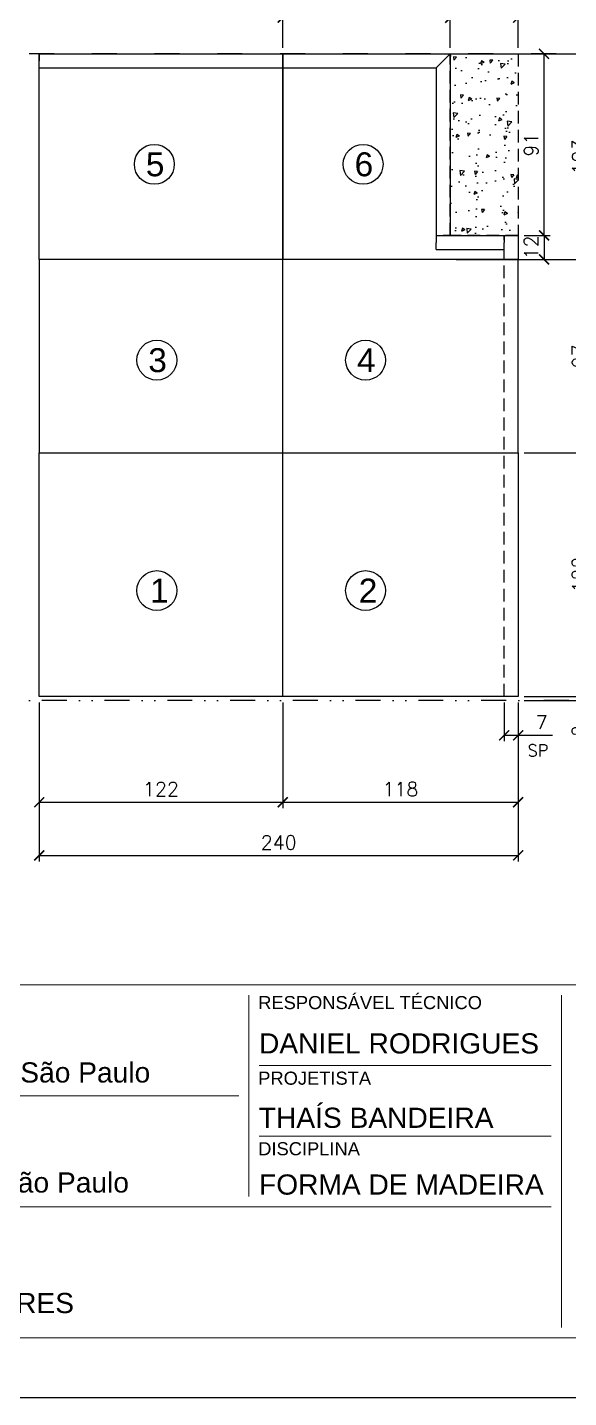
# Model space of a CAD drawing. Extents: x -23436 to 4767, y -4131 to 9755.
# Drawn here: x -20001 to -19730, y -518 to 169 of the extents above; entities that cross this region are included whole.
import ezdxf
from ezdxf.enums import TextEntityAlignment as Align

# ---------------------------------------------------------------- set-up
doc = ezdxf.new("R2010")
doc.units = 0
doc.header["$PDMODE"] = 2
doc.header["$PDSIZE"] = 10
doc.linetypes.add('DIVIDE2', pattern=[0.625, 0.25, -0.125, 0, -0.125, 0, -0.125])
doc.linetypes.add('HIDDEN', pattern=[9.525, 6.35, -3.175])
doc.layers.get('0').update_dxf_attribs({"lineweight": 13})
doc.layers.get('Defpoints').update_dxf_attribs({"lineweight": 13})
for name, color, linetype, lineweight in [('A-GENM', 7, 'Continuous', 18), ('FOLHA MB', 7, 'Continuous', 13), ('Texto Seção', 7, 'Continuous', 15)]:
    doc.layers.add(name, color=color, linetype=linetype, lineweight=lineweight)
for name, color, linetype in [('Concreto', 250, 'HIDDEN'), ('Cota', 4, 'Continuous'), ('MB Logo', 254, 'Continuous'), ('Nível', 160, 'Continuous'), ('Painéis', 30, 'Continuous'), ('Romaneio', 10, 'Continuous'), ('Sarr 7x7', 104, 'Continuous'), ('Sarrafo de Pressão', 42, 'HIDDEN'), ('Texto Nível', 251, 'Continuous')]:
    doc.layers.add(name, color=color, linetype=linetype)
doc.layers.add('Laje_Perimetro', color=7, linetype='Continuous', plot=False)
doc.styles.add('ARIAL', font='arial.ttf', dxfattribs={"oblique": 15, "height": 25})
doc.styles.add('MB_C01', font='arial.ttf', dxfattribs={"height": 1.3})
doc.styles.add('MB_C02', font='arial.ttf', dxfattribs={"height": 2})
doc.styles.add('ROMANS', font='romans.shx')
doc.dimstyles.new('Cota Paínel', dxfattribs={"dimtxt": 7, "dimasz": 5, "dimexe": 3, "dimexo": 3, "dimgap": 3, "dimtad": 1, "dimdec": 1, "dimzin": 12, "dimdsep": 46, "dimtxsty": 'ROMANS', "dimblk": 'ARCHTICK', "dimcen": 0, "dimclrd": 4, "dimclre": 4, "dimclrt": 1, "dimadec": 1, "dimazin": 3, "dimtfac": 1, "dimtdec": 1, "dimtmove": 0, "dimatfit": 3, "dimldrblk": 'OBLIQUE', "dimfxl": 0, "dimtolj": 1, "dimtzin": 12, "dimarcsym": 0})
doc.dimstyles.new('PAINEL', dxfattribs={"dimtxt": 7, "dimasz": 5, "dimexe": 3, "dimexo": 3, "dimgap": 3, "dimtad": 1, "dimdec": 1, "dimzin": 12, "dimdsep": 46, "dimtxsty": 'ROMANS', "dimblk": 'ARCHTICK', "dimcen": 0, "dimclrd": 4, "dimclre": 4, "dimclrt": 1, "dimadec": 1, "dimazin": 3, "dimtfac": 1, "dimtdec": 1, "dimtmove": 0, "dimatfit": 3, "dimldrblk": 'OBLIQUE', "dimfxl": 0, "dimtolj": 1, "dimtzin": 12, "dimarcsym": 0})

# ---------------------------------------------------------------- blocks, each defined once
blk = doc.blocks.new('A$C169d8357')
at = {"layer": 'FOLHA MB', "color": 1}
for p, q in [((1109.82, 356.72), (70, 356.72)), ((786.55, 351.67), (786.55, 250.65)), ((943.14, 351.67), (943.14, 184.99)), ((938.09, 316.32), (791.61, 316.32)), ((781.5, 301.16), (450.7, 301.16)), ((938.09, 280.96), (791.61, 280.96)), ((938.09, 245.6), (450.7, 245.6))]:
    blk.add_line(p, q, dxfattribs=at)
for points in [[(0, 1199.94), (0, 149.94), (1485.02, 149.94), (1485.02, 1199.94)], [(70, 1169.94), (70, 179.94), (1455.02, 179.94), (1455.02, 1169.94)]]:
    blk.add_lwpolyline(points, close=True, dxfattribs=at)
at = {"layer": 'FOLHA MB', "color": 6}
for s, height, style, p in [('RESPONSÁVEL TÉCNICO', 6.5663, 'MB_C01', (791.21, 344.6)), ('Rua Hungria, 620-10ºAndar SP /  São Paulo', 10.102, 'MB_C02', (459.73, 307.83)), ('PROJETISTA', 6.566, 'MB_C01', (791.21, 306.72)), ('DISCIPLINA', 6.566, 'MB_C01', (791.21, 271.36)), ('Rua Iperoig, 180-perdizes-SP /  São Paulo', 10.102, 'MB_C02', (459.73, 252.69)), ('PROJETO EXECUTIVO DE PILARES', 10.102, 'MB_C02', (459.73, 192.28))]:
    blk.add_text(s, height=height, dxfattribs=dict(at, style=style)).set_placement(p)
at = {"layer": 'FOLHA MB', "color": 5, "style": 'MB_C02'}
for s, p in [('DANIEL RODRIGUES', (791.61, 322.38)), ('THAÍS BANDEIRA', (791.51, 285.11)), ('FORMA DE MADEIRA', (791.61, 251.66))]:
    blk.add_text(s, height=10.102, dxfattribs=at).set_placement(p)
blk = doc.blocks.new('_ArchTick')
at = {"color": 0, "linetype": 'ByBlock', "const_width": 0.15}
blk.add_lwpolyline([(-0.5, -0.5), (0.5, 0.5)], dxfattribs=at)
blk = doc.blocks.new('*D681')
at = {"layer": 'Cota', "color": 4, "lineweight": -2, "transparency": 16777216}
for p, q in [((-19761.93, -169.38), (-19761.93, -188.86)), ((-19754.93, -169.38), (-19754.93, -188.86)), ((-19761.93, -185.86), (-19754.93, -185.86)), ((-19754.93, -185.86), (-19737.77, -185.86))]:
    blk.add_line(p, q, dxfattribs=at)
at = {"layer": 'Defpoints', "color": 0, "transparency": 16777216}
for p in [(-19761.93, -166.38), (-19754.93, -166.38), (-19754.93, -185.86)]:
    blk.add_point(p, dxfattribs=at)
at = {"layer": 'Cota', "color": 4, "lineweight": -2, "transparency": 16777216, "xscale": 5, "yscale": 5, "zscale": 5, "rotation": 180}
blk.add_blockref('_ArchTick', (-19761.93, -185.86), dxfattribs=at)
at = {"layer": 'Cota', "color": 4, "lineweight": -2, "transparency": 16777216, "xscale": 5, "yscale": 5, "zscale": 5}
blk.add_blockref('_ArchTick', (-19754.93, -185.86), dxfattribs=at)
at = {"layer": 'Cota', "color": 1, "transparency": 16777216, "insert": (-19743.1, -179.36), "char_height": 7, "attachment_point": 5, "style": 'ROMANS'}
blk.add_mtext('\\A1;7', dxfattribs=at)
blk = doc.blocks.new('_OBLIQUE')
at = {"color": 0, "linetype": 'ByBlock', "lineweight": -2}
for p, q in [((0, 0), (-1, 0)), ((-0.5, -0.5), (0.5, 0.5))]:
    blk.add_line(p, q, dxfattribs=at)
blk = doc.blocks.new('*D682')
at = {"layer": 'Cota', "color": 4, "lineweight": -2, "transparency": 16777216}
for p, q in [((-19751.93, -44.38), (-19714.88, -44.38)), ((-19717.88, -44.38), (-19717.88, -166.38)), ((-19751.93, -166.38), (-19714.88, -166.38))]:
    blk.add_line(p, q, dxfattribs=at)
at = {"layer": 'Defpoints', "color": 0, "transparency": 16777216}
for p in [(-19754.93, -44.38), (-19754.93, -166.38), (-19717.88, -166.38)]:
    blk.add_point(p, dxfattribs=at)
at = {"layer": 'Cota', "color": 4, "lineweight": -2, "transparency": 16777216, "xscale": 5, "yscale": 5, "zscale": 5}
for p, rotation in [((-19717.88, -44.38), 90), ((-19717.88, -166.38), 270)]:
    blk.add_blockref('_ArchTick', p, dxfattribs=dict(at, rotation=rotation))
at = {"layer": 'Cota', "color": 1, "transparency": 16777216, "insert": (-19724.38, -105.38), "char_height": 7, "attachment_point": 5, "rotation": 90, "style": 'ROMANS'}
blk.add_mtext('\\A1;122', dxfattribs=at)
blk = doc.blocks.new('*D683')
at = {"layer": 'Cota', "color": 4, "lineweight": -2, "transparency": 16777216}
for p, q in [((-19785.93, 52.62), (-19714.88, 52.62)), ((-19717.88, 52.62), (-19717.88, -44.38)), ((-19751.93, -44.38), (-19714.88, -44.38))]:
    blk.add_line(p, q, dxfattribs=at)
at = {"layer": 'Defpoints', "color": 0, "transparency": 16777216}
for p in [(-19788.93, 52.62), (-19754.93, -44.38), (-19717.88, -44.38)]:
    blk.add_point(p, dxfattribs=at)
at = {"layer": 'Cota', "color": 4, "lineweight": -2, "transparency": 16777216, "xscale": 5, "yscale": 5, "zscale": 5}
for p, rotation in [((-19717.88, 52.62), 90), ((-19717.88, -44.38), 270)]:
    blk.add_blockref('_ArchTick', p, dxfattribs=dict(at, rotation=rotation))
at = {"layer": 'Cota', "color": 1, "transparency": 16777216, "insert": (-19724.38, 4.12), "char_height": 7, "attachment_point": 5, "rotation": 90, "style": 'ROMANS'}
blk.add_mtext('\\A1;97', dxfattribs=at)
blk = doc.blocks.new('*D684')
at = {"layer": 'Cota', "color": 4, "lineweight": -2, "transparency": 16777216}
for p, q in [((-19994.93, -169.38), (-19994.93, -249.02)), ((-19754.93, -169.38), (-19754.93, -249.02)), ((-19994.93, -246.02), (-19754.93, -246.02))]:
    blk.add_line(p, q, dxfattribs=at)
at = {"layer": 'Defpoints', "color": 0, "transparency": 16777216}
for p in [(-19994.93, -166.38), (-19754.93, -166.38), (-19754.93, -246.02)]:
    blk.add_point(p, dxfattribs=at)
at = {"layer": 'Cota', "color": 4, "lineweight": -2, "transparency": 16777216, "xscale": 5, "yscale": 5, "zscale": 5, "rotation": 180}
blk.add_blockref('_ArchTick', (-19994.93, -246.02), dxfattribs=at)
at = {"layer": 'Cota', "color": 4, "lineweight": -2, "transparency": 16777216, "xscale": 5, "yscale": 5, "zscale": 5}
blk.add_blockref('_ArchTick', (-19754.93, -246.02), dxfattribs=at)
at = {"layer": 'Cota', "color": 1, "transparency": 16777216, "insert": (-19874.93, -239.52), "char_height": 7, "attachment_point": 5, "style": 'ROMANS'}
blk.add_mtext('\\A1;240', dxfattribs=at)
blk = doc.blocks.new('*D692')
at = {"layer": 'Cota', "color": 4, "lineweight": -2, "transparency": 16777216}
for p, q in [((-19994.93, -169.38), (-19994.93, -222.41)), ((-19872.93, -169.38), (-19872.93, -222.41)), ((-19994.93, -219.41), (-19872.93, -219.41))]:
    blk.add_line(p, q, dxfattribs=at)
at = {"layer": 'Defpoints', "color": 0, "transparency": 16777216}
for p in [(-19994.93, -166.38), (-19872.93, -166.38), (-19872.93, -219.41)]:
    blk.add_point(p, dxfattribs=at)
at = {"layer": 'Cota', "color": 4, "lineweight": -2, "transparency": 16777216, "xscale": 5, "yscale": 5, "zscale": 5, "rotation": 180}
blk.add_blockref('_ArchTick', (-19994.93, -219.41), dxfattribs=at)
at = {"layer": 'Cota', "color": 4, "lineweight": -2, "transparency": 16777216, "xscale": 5, "yscale": 5, "zscale": 5}
blk.add_blockref('_ArchTick', (-19872.93, -219.41), dxfattribs=at)
at = {"layer": 'Cota', "color": 1, "transparency": 16777216, "insert": (-19933.93, -212.91), "char_height": 7, "attachment_point": 5, "style": 'ROMANS'}
blk.add_mtext('\\A1;122', dxfattribs=at)
blk = doc.blocks.new('*D693')
at = {"layer": 'Cota', "color": 4, "lineweight": -2, "transparency": 16777216}
for p, q in [((-19872.93, -169.38), (-19872.93, -222.41)), ((-19754.93, -169.38), (-19754.93, -222.41)), ((-19872.93, -219.41), (-19754.93, -219.41))]:
    blk.add_line(p, q, dxfattribs=at)
at = {"layer": 'Defpoints', "color": 0, "transparency": 16777216}
for p in [(-19872.93, -166.38), (-19754.93, -166.38), (-19754.93, -219.41)]:
    blk.add_point(p, dxfattribs=at)
at = {"layer": 'Cota', "color": 4, "lineweight": -2, "transparency": 16777216, "xscale": 5, "yscale": 5, "zscale": 5, "rotation": 180}
blk.add_blockref('_ArchTick', (-19872.93, -219.41), dxfattribs=at)
at = {"layer": 'Cota', "color": 4, "lineweight": -2, "transparency": 16777216, "xscale": 5, "yscale": 5, "zscale": 5}
blk.add_blockref('_ArchTick', (-19754.93, -219.41), dxfattribs=at)
at = {"layer": 'Cota', "color": 1, "transparency": 16777216, "insert": (-19813.93, -212.91), "char_height": 7, "attachment_point": 5, "style": 'ROMANS'}
blk.add_mtext('\\A1;118', dxfattribs=at)
blk = doc.blocks.new('*D695')
at = {"layer": 'Cota', "color": 4, "lineweight": -2, "transparency": 16777216}
for p, q in [((-19717.88, -166.38), (-19717.88, -161.38)), ((-19751.93, -166.38), (-19714.88, -166.38)), ((-19751.93, -168.38), (-19714.88, -168.38)), ((-19717.88, -166.38), (-19717.88, -168.38)), ((-19717.88, -168.38), (-19717.88, -189.05))]:
    blk.add_line(p, q, dxfattribs=at)
at = {"layer": 'Defpoints', "color": 0, "transparency": 16777216}
for p in [(-19754.93, -166.38), (-19754.93, -168.38), (-19717.88, -168.38)]:
    blk.add_point(p, dxfattribs=at)
at = {"layer": 'Cota', "color": 4, "lineweight": -2, "transparency": 16777216, "xscale": 5, "yscale": 5, "zscale": 5}
for p, rotation in [((-19717.88, -166.38), 270), ((-19717.88, -168.38), 90)]:
    blk.add_blockref('_ArchTick', p, dxfattribs=dict(at, rotation=rotation))
at = {"layer": 'Cota', "color": 1, "transparency": 16777216, "insert": (-19724.38, -183.72), "char_height": 7, "attachment_point": 5, "rotation": 90, "style": 'ROMANS'}
blk.add_mtext('\\A1;2', dxfattribs=at)
blk = doc.blocks.new('*D622')
at = {"layer": 'A-GENM', "color": 4, "lineweight": -2, "transparency": 16777216}
for p, q in [((-19785.93, 155.62), (-19714.88, 155.62)), ((-19717.88, 52.62), (-19717.88, 155.62)), ((-19751.93, 52.62), (-19714.88, 52.62))]:
    blk.add_line(p, q, dxfattribs=at)
at = {"layer": 'Defpoints', "color": 0, "transparency": 16777216}
for p in [(-19788.93, 155.62), (-19717.88, 155.62), (-19754.93, 52.62)]:
    blk.add_point(p, dxfattribs=at)
at = {"layer": 'A-GENM', "color": 4, "lineweight": -2, "transparency": 16777216, "xscale": 5, "yscale": 5, "zscale": 5}
for p, rotation in [((-19717.88, 155.62), 90), ((-19717.88, 52.62), 270)]:
    blk.add_blockref('_ArchTick', p, dxfattribs=dict(at, rotation=rotation))
at = {"layer": 'A-GENM', "color": 1, "transparency": 16777216, "insert": (-19724.38, 104.12), "char_height": 7, "attachment_point": 5, "rotation": 90, "style": 'ROMANS'}
blk.add_mtext('\\A1;103', dxfattribs=at)
blk = doc.blocks.new('*D623')
at = {"layer": 'A-GENM', "color": 4, "lineweight": -2, "transparency": 16777216}
for p, q in [((-19751.93, 64.62), (-19738.92, 64.62)), ((-19741.92, 64.62), (-19741.92, 52.62)), ((-19751.93, 52.62), (-19738.92, 52.62))]:
    blk.add_line(p, q, dxfattribs=at)
at = {"layer": 'Defpoints', "color": 0, "transparency": 16777216}
for p in [(-19754.93, 64.62), (-19754.93, 52.62), (-19741.92, 52.62)]:
    blk.add_point(p, dxfattribs=at)
at = {"layer": 'A-GENM', "color": 4, "lineweight": -2, "transparency": 16777216, "xscale": 5, "yscale": 5, "zscale": 5}
for p, rotation in [((-19741.92, 64.62), 90), ((-19741.92, 52.62), 270)]:
    blk.add_blockref('_ArchTick', p, dxfattribs=dict(at, rotation=rotation))
at = {"layer": 'A-GENM', "color": 1, "transparency": 16777216, "insert": (-19748.42, 58.62), "char_height": 7, "attachment_point": 5, "rotation": 90, "style": 'ROMANS'}
blk.add_mtext('\\A1;12', dxfattribs=at)
blk = doc.blocks.new('*D729')
at = {"layer": 'Cota', "color": 4, "lineweight": -2, "transparency": 16777216}
for p, q in [((-19788.93, 158.62), (-19788.93, 176.75)), ((-19788.93, 173.75), (-19754.93, 173.75)), ((-19754.93, 158.62), (-19754.93, 176.75))]:
    blk.add_line(p, q, dxfattribs=at)
at = {"layer": 'Defpoints', "color": 0, "transparency": 16777216}
for p in [(-19754.93, 173.75), (-19788.93, 155.62), (-19754.93, 155.62)]:
    blk.add_point(p, dxfattribs=at)
at = {"layer": 'Cota', "color": 4, "lineweight": -2, "transparency": 16777216, "xscale": 5, "yscale": 5, "zscale": 5, "rotation": 180}
blk.add_blockref('_ArchTick', (-19788.93, 173.75), dxfattribs=at)
at = {"layer": 'Cota', "color": 4, "lineweight": -2, "transparency": 16777216, "xscale": 5, "yscale": 5, "zscale": 5}
blk.add_blockref('_ArchTick', (-19754.93, 173.75), dxfattribs=at)
at = {"layer": 'Cota', "color": 1, "transparency": 16777216, "insert": (-19771.93, 180.25), "char_height": 7, "attachment_point": 5, "style": 'ROMANS'}
blk.add_mtext('\\A1;34', dxfattribs=at)
blk = doc.blocks.new('*D730')
at = {"layer": 'Cota', "color": 4, "lineweight": -2, "transparency": 16777216}
for p, q in [((-19872.93, 158.62), (-19872.93, 176.75)), ((-19872.93, 173.75), (-19788.93, 173.75)), ((-19788.93, 158.62), (-19788.93, 176.75))]:
    blk.add_line(p, q, dxfattribs=at)
at = {"layer": 'Defpoints', "color": 0, "transparency": 16777216}
for p in [(-19788.93, 173.75), (-19872.93, 155.62), (-19788.93, 155.62)]:
    blk.add_point(p, dxfattribs=at)
at = {"layer": 'Cota', "color": 4, "lineweight": -2, "transparency": 16777216, "xscale": 5, "yscale": 5, "zscale": 5, "rotation": 180}
blk.add_blockref('_ArchTick', (-19872.93, 173.75), dxfattribs=at)
at = {"layer": 'Cota', "color": 4, "lineweight": -2, "transparency": 16777216, "xscale": 5, "yscale": 5, "zscale": 5}
blk.add_blockref('_ArchTick', (-19788.93, 173.75), dxfattribs=at)
at = {"layer": 'Cota', "color": 1, "transparency": 16777216, "insert": (-19830.93, 180.25), "char_height": 7, "attachment_point": 5, "style": 'ROMANS'}
blk.add_mtext('\\A1;84', dxfattribs=at)
blk = doc.blocks.new('*D1833')
at = {"layer": 'Defpoints', "color": 0, "transparency": 16777216}
for p in [(-19754.93, 155.62), (-19741.92, 155.62), (-19754.93, 64.62)]:
    blk.add_point(p, dxfattribs=at)
at = {"layer": 'Texto Nível', "color": 4, "lineweight": -2, "transparency": 16777216}
for p, q in [((-19751.93, 155.62), (-19738.92, 155.62)), ((-19741.92, 64.62), (-19741.92, 155.62)), ((-19751.93, 64.62), (-19738.92, 64.62))]:
    blk.add_line(p, q, dxfattribs=at)
at = {"layer": 'Texto Nível', "color": 4, "lineweight": -2, "transparency": 16777216, "xscale": 5, "yscale": 5, "zscale": 5}
for p, rotation in [((-19741.92, 155.62), 90), ((-19741.92, 64.62), 270)]:
    blk.add_blockref('_ArchTick', p, dxfattribs=dict(at, rotation=rotation))
at = {"layer": 'Texto Nível', "color": 1, "transparency": 16777216, "insert": (-19748.42, 110.12), "char_height": 7, "attachment_point": 5, "rotation": 90, "style": 'ROMANS'}
blk.add_mtext('\\A1;91', dxfattribs=at)

msp = doc.modelspace()

# ---------------------------------------------------------------- hatches: boundary and pattern name
at = {"layer": 'Concreto'}
h = msp.add_hatch(dxfattribs=at)
h.set_pattern_fill('AR-CONC', color=256, scale=0.1, angle=-180)
h.set_pattern_definition([(230, (-3157.65, 11650.572), (-18.218467, 1.593909), [1.905, -20.955]), (175, (-3157.65, 11650.572), (3.524342, -19.105685), [1.524, -16.764058]), (280.45144, (-3159.168, 11650.705), (-14.694125, -17.511775), [1.619001, -17.809024]), (226.1842, (-3157.65, 11645.492), (-27.107904, 4.204233), [2.8575, -31.4325]), (276.63556, (-3159.908, 11645.842), (-23.740413, -24.742612), [2.428502, -26.71356]), (171.18415, (-3157.65, 11645.492), (-23.740413, -24.742612), [2.285997, -25.145973]), (201, (-3160.19, 11646.762), (-15.161439, 10.22652), [1.905, -20.955]), (146, (-3160.19, 11646.762), (-6.180203, -18.418797), [1.524, -16.764]), (251.451445, (-3161.453, 11647.614), (-21.341642, -8.192277), [1.619001, -17.808994]), (217.5, (-3157.6494, 11650.572), (-0.3088603, -8.4555039), [0, -16.5608, 0, -17.018, 0, -16.8275]), (187.5, (-3157.649, 11650.572), (-6.6819663, -10.0180575), [0, -9.7028, 0, -16.1798, 0, -6.4135]), (147.5, (-3151.985, 11650.572), (-13.5590595, 0.5728744), [0, -6.35, 0, -19.812, 0, -26.289]), (137.5, (-3149.445, 11650.572), (-14.812918, -2.542649), [0, -8.255, 0, -13.1572, 0, -18.669])])
h.paths.add_polyline_path([(-19788.933, 155.617), (-19754.933, 155.617), (-19754.933, 65.617), (-19788.933, 65.617)])

# ---------------------------------------------------------------- linework, layer by layer
msp.add_lwpolyline([(-19788.933, 155.617), (-19754.933, 155.617), (-19754.933, 64.617), (-19788.933, 64.617)], close=True, dxfattribs=at)
at = {"layer": 'Laje_Perimetro'}
msp.add_lwpolyline([(-19191.377, 532.259), (-20676.397, 532.259), (-20676.397, -517.741), (-19191.377, -517.741)], close=True, dxfattribs=at)
at = {"layer": 'Nível', "linetype": 'DIVIDE2', "ltscale": 50}
for p, q in [((-19201.283, 155.617), (-20552.185, 155.617)), ((-19226.342, -168.383), (-20577.244, -168.383))]:
    msp.add_line(p, q, dxfattribs=at)
at = {"layer": 'Painéis', "color": 32, "true_color": 0xcd6928}
msp.add_line((-19872.933, -166.383), (-19872.933, 119.617), dxfattribs=at)
for points in [[(-19994.933, 155.617), (-19872.933, 155.617), (-19872.933, 52.617), (-19994.933, 52.617)], [(-19872.933, 52.617), (-19872.933, 155.617), (-19788.933, 155.617), (-19788.933, 64.617), (-19754.933, 64.617), (-19754.933, 52.617)], [(-19754.933, 52.617), (-19788.933, 52.617), (-19788.933, 52.617), (-19994.933, 52.617), (-19994.933, -44.383), (-19754.933, -44.383)], [(-19754.933, -166.383), (-19994.933, -166.383), (-19994.933, -44.383), (-19754.933, -44.383)]]:
    msp.add_lwpolyline(points, close=True, dxfattribs=at)
at = {"layer": 'Romaneio'}
for centre in [(-19937.259, 100.281), (-19832.621, 100.281), (-19936.027, 2.13), (-19831.39, 2.13), (-19936.027, -113.348), (-19831.39, -113.348)]:
    msp.add_circle(centre, 10, dxfattribs=at)
at = {"layer": 'Sarr 7x7', "color": 50}
for p, q in [((-19994.933, 155.617), (-19994.933, 152.117)), ((-19994.933, 155.617), (-19788.933, 155.617)), ((-19994.933, 148.617), (-19994.933, 152.117)), ((-19795.933, 148.617), (-19792.433, 152.117)), ((-19788.933, 155.617), (-19792.433, 152.117)), ((-19788.933, 155.617), (-19788.933, 64.617)), ((-19994.933, 148.617), (-19795.933, 148.617)), ((-19795.933, 148.617), (-19795.933, 64.617)), ((-19795.933, 64.617), (-19795.933, 61.117)), ((-19795.933, 64.617), (-19761.933, 64.617)), ((-19795.933, 64.617), (-19792.433, 64.617)), ((-19788.933, 64.617), (-19792.433, 64.617)), ((-19761.933, 64.617), (-19761.933, 61.117)), ((-19795.933, 57.617), (-19795.933, 61.117)), ((-19795.933, 57.617), (-19761.933, 57.617)), ((-19761.933, 57.617), (-19761.933, 61.117))]:
    msp.add_line(p, q, dxfattribs=at)
at = {"layer": 'Sarrafo de Pressão'}
msp.add_line((-19761.933, -166.383), (-19761.933, 64.617), dxfattribs=at)

# ---------------------------------------------------------------- block references
at = {"layer": 'MB Logo'}
msp.add_blockref('A$C169d8357', (-20676.397, -667.679), dxfattribs=at)

# ---------------------------------------------------------------- texts
at = {"layer": 'Romaneio', "color": 0, "style": 'ARIAL'}
for s, p in [('5', (-19936.866, 100.281)), ('6', (-19832.229, 100.281)), ('3', (-19935.634, 2.13)), ('4', (-19830.997, 2.13)), ('1', (-19934.775, -113.348)), ('2', (-19830.137, -113.348))]:
    msp.add_text(s, height=12, dxfattribs=at).set_placement(p, align=Align.MIDDLE_CENTER)
at = {"layer": 'Texto Seção', "insert": (-19750.229, -196.432), "char_height": 6, "attachment_point": 7, "style": 'ROMANS'}
msp.add_mtext('SP', dxfattribs=at)

# ---------------------------------------------------------------- dimensions: what is measured, and where the dimension line sits
at = {"layer": 'A-GENM', "color": 6}
dim = msp.add_linear_dim(base=(-19717.884, 155.617), p1=(-19754.933, 52.617), p2=(-19788.933, 155.617), angle=90, dimstyle='PAINEL', override={"dimarcsym": 2}, dxfattribs=at)
dim.commit()
dim.dimension.update_dxf_attribs({"geometry": '*D622', "text_midpoint": (-19724.384, 104.117)})
dim = msp.add_linear_dim(base=(-19741.924, 52.617), p1=(-19754.933, 64.617), p2=(-19754.933, 52.617), angle=90, dimstyle='PAINEL', override={"dimarcsym": 2}, dxfattribs=at)
dim.commit()
dim.dimension.update_dxf_attribs({"geometry": '*D623', "text_midpoint": (-19741.924, 58.617), "dimtype": 160})
at = {"layer": 'Cota'}
for base, p1, p2, picture, middle in [((-19788.933, 173.746), (-19872.933, 155.617), (-19788.933, 155.617), '*D730', (-19830.933, 180.246)), ((-19754.933, 173.746), (-19788.933, 155.617), (-19754.933, 155.617), '*D729', (-19771.933, 180.246))]:
    dim = msp.add_linear_dim(base=base, p1=p1, p2=p2, dimstyle='PAINEL', override={"dimarcsym": 2}, dxfattribs=at)
    dim.commit()
    dim.dimension.update_dxf_attribs({"geometry": picture, "text_midpoint": middle})
for base, p1, p2, picture, middle in [((-19717.884, -44.383), (-19788.933, 52.617), (-19754.933, -44.383), '*D683', (-19724.384, 4.117)), ((-19717.884, -166.383), (-19754.933, -44.383), (-19754.933, -166.383), '*D682', (-19724.384, -105.383))]:
    dim = msp.add_linear_dim(base=base, p1=p1, p2=p2, angle=90, dimstyle='Cota Paínel', dxfattribs=at)
    dim.commit()
    dim.dimension.update_dxf_attribs({"geometry": picture, "text_midpoint": middle})
at = {"layer": 'Cota', "color": 2}
dim = msp.add_linear_dim(base=(-19717.884, -168.383), p1=(-19754.933, -166.383), p2=(-19754.933, -168.383), angle=90, dimstyle='Cota Paínel', dxfattribs=at)
dim.commit()
dim.dimension.update_dxf_attribs({"geometry": '*D695', "text_midpoint": (-19724.384, -183.717)})
for base, p1, p2, picture, middle in [((-19754.933, -246.022), (-19994.933, -166.383), (-19754.933, -166.383), '*D684', (-19874.933, -239.522)), ((-19872.933, -219.408), (-19994.933, -166.383), (-19872.933, -166.383), '*D692', (-19933.933, -212.908)), ((-19754.933, -219.408), (-19872.933, -166.383), (-19754.933, -166.383), '*D693', (-19813.933, -212.908))]:
    dim = msp.add_linear_dim(base=base, p1=p1, p2=p2, dimstyle='Cota Paínel', dxfattribs=at)
    dim.commit()
    dim.dimension.update_dxf_attribs({"geometry": picture, "text_midpoint": middle})
at = {"layer": 'Cota'}
dim = msp.add_linear_dim(base=(-19754.933, -185.861), p1=(-19761.933, -166.383), p2=(-19754.933, -166.383), angle=180, dimstyle='Cota Paínel', dxfattribs=at)
dim.commit()
dim.dimension.update_dxf_attribs({"geometry": '*D681', "text_midpoint": (-19743.1, -185.861), "dimtype": 160})
at = {"layer": 'Texto Nível'}
dim = msp.add_linear_dim(base=(-19741.924, 155.617), p1=(-19754.933, 64.617), p2=(-19754.933, 155.617), angle=90, dimstyle='Cota Paínel', dxfattribs=at)
dim.commit()
dim.dimension.update_dxf_attribs({"geometry": '*D1833', "text_midpoint": (-19748.424, 110.117)})

doc.saveas('drawing.dxf')
